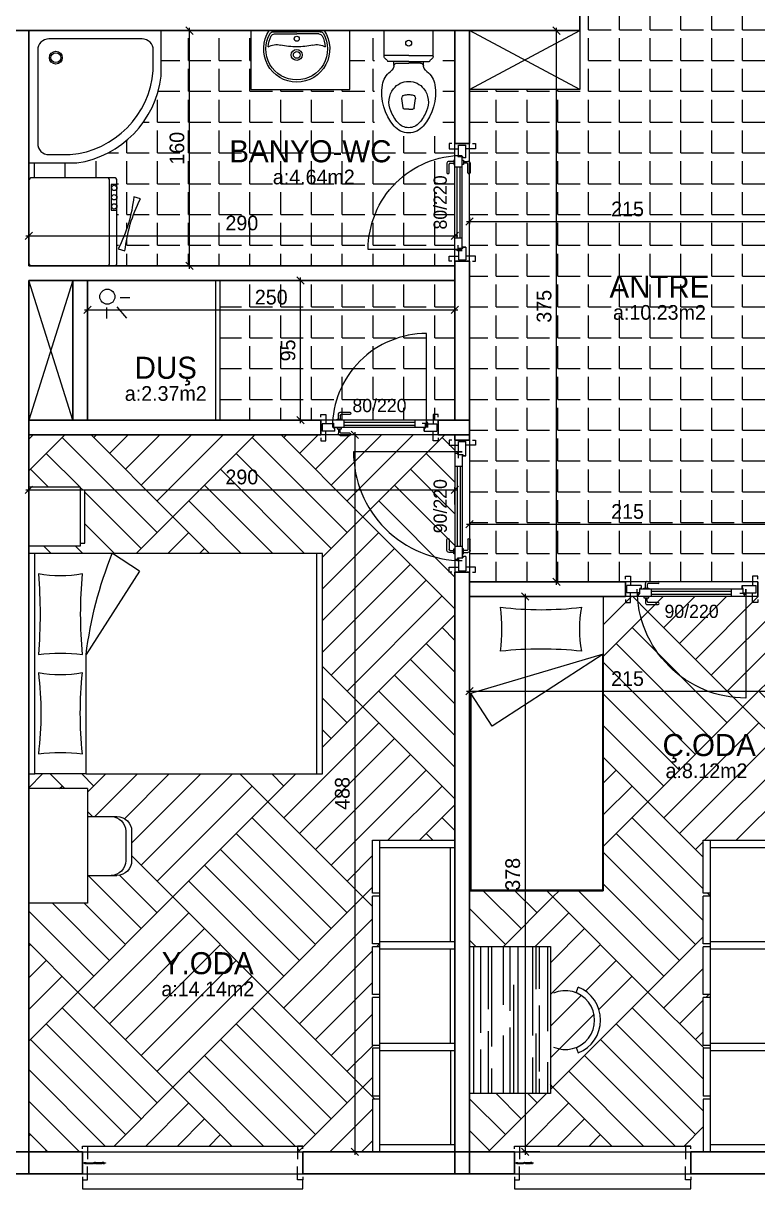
# Model space of a CAD drawing. Header units: centimetres. Extents: x 562865 to 1310255, y -148070 to 32737.
# Drawn here: x 617704 to 618204, y 17065 to 17858 of the extents above; entities that cross this region are included whole.
import ezdxf
from ezdxf.enums import TextEntityAlignment as Align

# ---------------------------------------------------------------- set-up
doc = ezdxf.new("R2010")
doc.units = ezdxf.units.CM
doc.header["$LTSCALE"] = 2.5
doc.layers.get('0').update_dxf_attribs({"color": 86})
for name, color, linetype in [('alan', 7, 'Continuous'), ('kapi-yazi', 7, 'Continuous'), ('mahal', 7, 'Continuous'), ('pencere', 7, 'Continuous'), ('tarama', 173, 'Continuous')]:
    doc.layers.add(name, color=color, linetype=linetype)
for name, color, linetype, lineweight in [('DUVAR', 4, 'Continuous', 30), ('duvar-kesim', 7, 'Continuous', 0), ('iç ölçü', 106, 'Continuous', 18), ('kapi', 9, 'Continuous', 0)]:
    doc.layers.add(name, color=color, linetype=linetype, lineweight=lineweight)
doc.styles.add('PINAR', font='comic.ttf')
doc.dimstyles.new('TEMİZ ÖLÇÜ', dxfattribs={"dimtxt": 10, "dimasz": 5, "dimexe": 1.8, "dimexo": 0.625, "dimgap": 3, "dimtad": 1, "dimdec": 0, "dimrnd": 0.5, "dimzin": 1, "dimdsep": 46, "dimtxsty": 'PINAR', "dimblk": 'OBLIQUE', "dimcen": 0.9, "dimdle": 2, "dimclrd": 256, "dimclre": 256, "dimclrt": 7, "dimadec": 0, "dimazin": 0, "dimtfac": 1, "dimtdec": 0, "dimtofl": 0, "dimtmove": 2, "dimatfit": 2, "dimfxl": 10, "dimfxlon": 1, "dimlwd": -1, "dimlwe": -1, "dimarcsym": 0})
pattern_1 = [(0, (0, 0), (0, 20.955), [15.24, -5.715]), (90, (0, 0), (-20.955, 1e-15), [15.24, -5.715])]
pattern_2 = [(135, (0, 0), (-129.315688, 1e-14), [91.44, -91.44]), (135, (10.78, 10.78), (-129.315688, 1e-14), [91.44, -91.44]), (135, (21.55, 21.55), (-129.315688, 1e-14), [91.44, -91.44]), (135, (32.33, 32.33), (-129.315688, 1e-14), [91.44, -91.44]), (135, (43.105, 43.105), (-129.315688, 1e-14), [91.44, -91.44]), (135, (53.88, 53.88), (-129.315688, 1e-14), [91.44, -91.44]), (135, (64.66, 64.66), (-129.315688, 1e-14), [91.44, -91.44]), (45, (-64.66, 64.66), (129.315688, -1e-14), [91.44, -91.44]), (45, (-75.43, 75.43), (129.315688, -1e-14), [91.44, -91.44]), (45, (-86.21, 86.21), (129.315688, -1e-14), [91.44, -91.44]), (45, (-96.99, 96.99), (129.315688, -1e-14), [91.44, -91.44]), (45, (-107.76, 107.76), (129.315688, -1e-14), [91.44, -91.44]), (45, (-118.54, 118.54), (129.315688, -1e-14), [91.44, -91.44]), (45, (-129.32, 129.32), (129.315688, -1e-14), [91.44, -91.44])]

# ---------------------------------------------------------------- blocks, each defined once
blk = doc.blocks.new('_Oblique')
at = {"color": 0, "linetype": 'ByBlock', "lineweight": -2}
blk.add_line((-0.5, -0.5), (0.5, 0.5), dxfattribs=at)
blk = doc.blocks.new('*D1247')
at = {"layer": 'Defpoints', "color": 0}
for p in [(617707.67, 17535.49), (617997.67, 17540.76), (617997.67, 17465.49)]:
    blk.add_point(p, dxfattribs=at)
at = {"layer": 'iç ölçü'}
for p, q in [((617705.67, 17540.76), (617999.67, 17540.76)), ((617707.67, 17536.12), (617707.67, 17542.56)), ((617997.67, 17530.76), (617997.67, 17542.56))]:
    blk.add_line(p, q, dxfattribs=at)
at = {"layer": 'iç ölçü', "linetype": 'ByBlock', "xscale": 5, "yscale": 5, "zscale": 5, "rotation": 180}
blk.add_blockref('_Oblique', (617707.67, 17540.76), dxfattribs=at)
at = {"layer": 'iç ölçü', "linetype": 'ByBlock', "xscale": 5, "yscale": 5, "zscale": 5}
blk.add_blockref('_Oblique', (617997.67, 17540.76), dxfattribs=at)
at = {"layer": 'iç ölçü', "color": 7, "insert": (617852.67, 17549.34), "char_height": 10, "attachment_point": 5, "style": 'PINAR'}
blk.add_mtext('290', dxfattribs=at)
blk = doc.blocks.new('*D1248')
at = {"layer": 'Defpoints', "color": 0}
for p in [(617944.33, 17578.01), (617929.57, 17090.3), (617944.33, 17090.3)]:
    blk.add_point(p, dxfattribs=at)
at = {"layer": 'iç ölçü'}
for p, q in [((617939.57, 17578.01), (617927.77, 17578.01)), ((617929.57, 17580.01), (617929.57, 17088.3)), ((617939.57, 17090.3), (617927.77, 17090.3))]:
    blk.add_line(p, q, dxfattribs=at)
at = {"layer": 'iç ölçü', "linetype": 'ByBlock', "xscale": 5, "yscale": 5, "zscale": 5}
for p, rotation in [((617929.57, 17578.01), 90), ((617929.57, 17090.3), 270)]:
    blk.add_blockref('_Oblique', p, dxfattribs=dict(at, rotation=rotation))
at = {"layer": 'iç ölçü', "color": 7, "insert": (617921.11, 17334.16), "char_height": 10, "attachment_point": 5, "rotation": 90, "style": 'PINAR'}
blk.add_mtext('488', dxfattribs=at)
blk = doc.blocks.new('*D1253')
at = {"layer": 'Defpoints', "color": 0}
for p in [(618007.67, 17402.65), (618222.67, 17403.73), (618222.67, 17402.65)]:
    blk.add_point(p, dxfattribs=at)
at = {"layer": 'iç ölçü'}
for p, q in [((618005.67, 17403.73), (618224.67, 17403.73)), ((618007.67, 17403.28), (618007.67, 17405.53)), ((618222.67, 17403.28), (618222.67, 17405.53))]:
    blk.add_line(p, q, dxfattribs=at)
at = {"layer": 'iç ölçü', "linetype": 'ByBlock', "xscale": 5, "yscale": 5, "zscale": 5, "rotation": 180}
blk.add_blockref('_Oblique', (618007.67, 17403.73), dxfattribs=at)
at = {"layer": 'iç ölçü', "linetype": 'ByBlock', "xscale": 5, "yscale": 5, "zscale": 5}
blk.add_blockref('_Oblique', (618222.67, 17403.73), dxfattribs=at)
at = {"layer": 'iç ölçü', "color": 7, "insert": (618115.17, 17412.22), "char_height": 10, "attachment_point": 5, "style": 'PINAR'}
blk.add_mtext('215', dxfattribs=at)
blk = doc.blocks.new('*D1254')
at = {"layer": 'Defpoints', "color": 0}
for p in [(618126.42, 17468.01), (618045.46, 17090.3), (618126.42, 17090.3)]:
    blk.add_point(p, dxfattribs=at)
at = {"layer": 'iç ölçü'}
for p, q in [((618055.46, 17468.01), (618043.66, 17468.01)), ((618045.46, 17470.01), (618045.46, 17088.3)), ((618055.46, 17090.3), (618043.66, 17090.3))]:
    blk.add_line(p, q, dxfattribs=at)
at = {"layer": 'iç ölçü', "linetype": 'ByBlock', "xscale": 5, "yscale": 5, "zscale": 5}
for p, rotation in [((618045.46, 17468.01), 90), ((618045.46, 17090.3), 270)]:
    blk.add_blockref('_Oblique', p, dxfattribs=dict(at, rotation=rotation))
at = {"layer": 'iç ölçü', "color": 7, "insert": (618037.06, 17279.16), "char_height": 10, "attachment_point": 5, "rotation": 90, "style": 'PINAR'}
blk.add_mtext('378', dxfattribs=at)
blk = doc.blocks.new('fm-door1')
at = {"linetype": 'Continuous'}
for p, q in [((0, 25), (0, -25)), ((100, 25), (0, 25)), ((79.7, 31.8), (79.7, -0.3)), ((84, 27.6), (127.8, 27.6)), ((90, 50), (910, 50)), ((90, 50), (90, 30)), ((100, 30), (90, 30)), ((100, 30), (100, -5)), ((100, 30), (100, -5)), ((100, 0), (900, 0)), ((190, 50), (190, 0)), ((810, 50), (810, 0)), ((910, 30), (900, 30)), ((900, 30), (900, -5)), ((900, 25), (1000, 25)), ((910, 50), (910, 30)), ((1000, 25), (1000, -25)), ((110, -25), (0, -25)), ((100, -5), (110, -5)), ((110, -5), (100, -5)), ((110, -5), (110, -25)), ((110, -25), (110, -5)), ((890, -25), (890, -5)), ((890, -5), (900, -5)), ((890, -25), (1000, -25))]:
    blk.add_line(p, q, dxfattribs=at)
at = {"color": 8, "linetype": 'Continuous'}
for p, q in [((190, 35), (810, 35)), ((190, 15), (810, 15))]:
    blk.add_line(p, q, dxfattribs=at)
at = {"linetype": 'Continuous'}
for points in [[(857.6, 58.1), (857.6, 88.9, 0.414214), (842.4, 104.1), (758.6, 104.1, 1), (758.6, 88.9), (834.8, 88.9, -0.414214), (842.4, 81.3), (842.4, 58.1)], [(857.6, -8.1), (857.6, -38.9, -0.414214), (842.4, -54.1), (758.6, -54.1, -1), (758.6, -38.9), (834.8, -38.9, 0.414214), (842.4, -31.3), (842.4, -8.1)]]:
    blk.add_lwpolyline(points, format="xyb", dxfattribs=at)
for points in [[(869, 50), (869, 58.1), (831, 58.1), (831, 50)], [(869, 0), (869, -8.1), (831, -8.1), (831, 0)]]:
    blk.add_lwpolyline(points, dxfattribs=at)
blk.add_circle((84, 31.8), 4.26, dxfattribs=at)
blk = doc.blocks.new('*D1255')
at = {"layer": 'Defpoints', "color": 0}
for p in [(617892.66, 17683.01), (617906.05, 17683.01), (617906.05, 17588.01)]:
    blk.add_point(p, dxfattribs=at)
at = {"layer": 'iç ölçü'}
for p, q in [((617902.66, 17683.01), (617890.86, 17683.01)), ((617892.66, 17586.01), (617892.66, 17685.01)), ((617902.66, 17588.01), (617890.86, 17588.01))]:
    blk.add_line(p, q, dxfattribs=at)
at = {"layer": 'iç ölçü', "linetype": 'ByBlock', "xscale": 5, "yscale": 5, "zscale": 5}
for p, rotation in [((617892.66, 17683.01), 90), ((617892.66, 17588.01), 270)]:
    blk.add_blockref('_Oblique', p, dxfattribs=dict(at, rotation=rotation))
at = {"layer": 'iç ölçü', "color": 7, "insert": (617884.12, 17635.51), "char_height": 10, "attachment_point": 5, "rotation": 90, "style": 'PINAR'}
blk.add_mtext('95', dxfattribs=at)
blk = doc.blocks.new('*D1256')
at = {"layer": 'Defpoints', "color": 0}
for p in [(617997.67, 17663.2), (617747.67, 17661.58), (617997.67, 17661.58)]:
    blk.add_point(p, dxfattribs=at)
at = {"layer": 'iç ölçü'}
for p, q in [((617745.67, 17663.2), (617999.67, 17663.2)), ((617747.67, 17662.2), (617747.67, 17665)), ((617997.67, 17662.2), (617997.67, 17665))]:
    blk.add_line(p, q, dxfattribs=at)
at = {"layer": 'iç ölçü', "linetype": 'ByBlock', "xscale": 5, "yscale": 5, "zscale": 5, "rotation": 180}
blk.add_blockref('_Oblique', (617747.67, 17663.2), dxfattribs=at)
at = {"layer": 'iç ölçü', "linetype": 'ByBlock', "xscale": 5, "yscale": 5, "zscale": 5}
blk.add_blockref('_Oblique', (617997.67, 17663.2), dxfattribs=at)
at = {"layer": 'iç ölçü', "color": 7, "insert": (617872.67, 17671.67), "char_height": 10, "attachment_point": 5, "style": 'PINAR'}
blk.add_mtext('250', dxfattribs=at)
blk = doc.blocks.new('*D1257')
at = {"layer": 'Defpoints', "color": 0}
for p in [(617817.07, 17853.01), (617832, 17853.01), (617832, 17693.01)]:
    blk.add_point(p, dxfattribs=at)
at = {"layer": 'iç ölçü'}
for p, q in [((617827.07, 17853.01), (617815.27, 17853.01)), ((617817.07, 17691.01), (617817.07, 17855.01)), ((617827.07, 17693.01), (617815.27, 17693.01))]:
    blk.add_line(p, q, dxfattribs=at)
at = {"layer": 'iç ölçü', "linetype": 'ByBlock', "xscale": 5, "yscale": 5, "zscale": 5}
for p, rotation in [((617817.07, 17853.01), 90), ((617817.07, 17693.01), 270)]:
    blk.add_blockref('_Oblique', p, dxfattribs=dict(at, rotation=rotation))
at = {"layer": 'iç ölçü', "color": 7, "insert": (617808.56, 17773.01), "char_height": 10, "attachment_point": 5, "rotation": 90, "style": 'PINAR'}
blk.add_mtext('160', dxfattribs=at)
blk = doc.blocks.new('*D1258')
at = {"layer": 'Defpoints', "color": 0}
for p in [(617707.67, 17716.1), (617997.67, 17713.55), (617997.67, 17712.48)]:
    blk.add_point(p, dxfattribs=at)
at = {"layer": 'iç ölçü'}
for p, q in [((617705.67, 17713.55), (617999.67, 17713.55)), ((617707.67, 17715.48), (617707.67, 17711.75)), ((617997.67, 17713.11), (617997.67, 17715.35))]:
    blk.add_line(p, q, dxfattribs=at)
at = {"layer": 'iç ölçü', "linetype": 'ByBlock', "xscale": 5, "yscale": 5, "zscale": 5, "rotation": 180}
blk.add_blockref('_Oblique', (617707.67, 17713.55), dxfattribs=at)
at = {"layer": 'iç ölçü', "linetype": 'ByBlock', "xscale": 5, "yscale": 5, "zscale": 5}
blk.add_blockref('_Oblique', (617997.67, 17713.55), dxfattribs=at)
at = {"layer": 'iç ölçü', "color": 7, "insert": (617852.67, 17722.13), "char_height": 10, "attachment_point": 5, "style": 'PINAR'}
blk.add_mtext('290', dxfattribs=at)
blk = doc.blocks.new('*D1259')
at = {"layer": 'Defpoints', "color": 0}
for p in [(618007.67, 17726.62), (618222.67, 17731.34), (618222.67, 17723.18)]:
    blk.add_point(p, dxfattribs=at)
at = {"layer": 'iç ölçü'}
for p, q in [((618007.67, 17726), (618007.67, 17721.38)), ((618222.67, 17730.71), (618222.67, 17721.38)), ((618005.67, 17723.18), (618224.67, 17723.18))]:
    blk.add_line(p, q, dxfattribs=at)
at = {"layer": 'iç ölçü', "linetype": 'ByBlock', "xscale": 5, "yscale": 5, "zscale": 5, "rotation": 180}
blk.add_blockref('_Oblique', (618007.67, 17723.18), dxfattribs=at)
at = {"layer": 'iç ölçü', "linetype": 'ByBlock', "xscale": 5, "yscale": 5, "zscale": 5}
blk.add_blockref('_Oblique', (618222.67, 17723.18), dxfattribs=at)
at = {"layer": 'iç ölçü', "color": 7, "insert": (618115.17, 17731.66), "char_height": 10, "attachment_point": 5, "style": 'PINAR'}
blk.add_mtext('215', dxfattribs=at)
blk = doc.blocks.new('*D1260')
at = {"layer": 'Defpoints', "color": 0}
for p in [(618066.86, 17853.01), (618082.67, 17853.01), (618088.13, 17478.01)]:
    blk.add_point(p, dxfattribs=at)
at = {"layer": 'iç ölçü'}
for p, q in [((618076.86, 17853.01), (618065.06, 17853.01)), ((618066.86, 17476.01), (618066.86, 17855.01)), ((618076.86, 17478.01), (618065.06, 17478.01))]:
    blk.add_line(p, q, dxfattribs=at)
at = {"layer": 'iç ölçü', "linetype": 'ByBlock', "xscale": 5, "yscale": 5, "zscale": 5}
for p, rotation in [((618066.86, 17853.01), 90), ((618066.86, 17478.01), 270)]:
    blk.add_blockref('_Oblique', p, dxfattribs=dict(at, rotation=rotation))
at = {"layer": 'iç ölçü', "color": 7, "insert": (618058.42, 17665.51), "char_height": 10, "attachment_point": 5, "rotation": 90, "style": 'PINAR'}
blk.add_mtext('375', dxfattribs=at)
blk = doc.blocks.new('*D1262')
at = {"layer": 'Defpoints', "color": 0}
for p in [(618007.67, 17536.61), (618222.67, 17533.32), (618222.67, 17517.41)]:
    blk.add_point(p, dxfattribs=at)
at = {"layer": 'iç ölçü'}
for p, q in [((618007.67, 17527.41), (618007.67, 17515.61)), ((618222.67, 17527.41), (618222.67, 17515.61)), ((618005.67, 17517.41), (618224.67, 17517.41))]:
    blk.add_line(p, q, dxfattribs=at)
at = {"layer": 'iç ölçü', "linetype": 'ByBlock', "xscale": 5, "yscale": 5, "zscale": 5, "rotation": 180}
blk.add_blockref('_Oblique', (618007.67, 17517.41), dxfattribs=at)
at = {"layer": 'iç ölçü', "linetype": 'ByBlock', "xscale": 5, "yscale": 5, "zscale": 5}
blk.add_blockref('_Oblique', (618222.67, 17517.41), dxfattribs=at)
at = {"layer": 'iç ölçü', "color": 7, "insert": (618115.17, 17525.89), "char_height": 10, "attachment_point": 5, "style": 'PINAR'}
blk.add_mtext('215', dxfattribs=at)
blk = doc.blocks.new('A$C24040C9F')
for p, q in [((0, 135.49), (0, 200)), ((0, 200), (91, 200)), ((91, 200), (91, 0)), ((0, 135.49), (0, 0)), ((0, 0), (91, 0))]:
    blk.add_line(p, q)
at = {"color": 33}
for p, q in [((91, 160.94), (0, 134.01)), ((91, 160.94), (15.33, 111.85)), ((15.33, 111.85), (1.01, 133.93))]:
    blk.add_line(p, q, dxfattribs=at)
at = {"color": 8}
for p, q in [((90.4, 160.76), (90.4, 0)), ((1.01, 0), (1.01, 133.93)), ((1.01, 0.6), (91, 0.6))]:
    blk.add_line(p, q, dxfattribs=at)
at = {"color": 33}
for centre, radius, start, end in [((-114.69, 177.87), 136.67, 353.69908, 6.30092), ((48.65, 412.24), 221.09, 262.85499, 277.14501), ((157.67, 177.87), 82.89, 169.57411, 190.42589), ((48.65, -94.99), 259.31, 83.91241, 96.08759)]:
    blk.add_arc(centre, radius, start, end, dxfattribs=at)
blk = doc.blocks.new('A$C355D1F9A')
for p, q in [((0, 0), (0, 212)), ((56, 212), (0, 212)), ((51, 207), (0, 207)), ((3, 143), (3, 207)), ((51, 212), (51, 0)), ((56, 176), (56, 212)), ((51, 176), (56, 176)), ((51, 174), (56, 174)), ((56, 141.5), (56, 174)), ((51, 143), (0, 143)), ((51, 138), (0, 138)), ((3, 138), (3, 74)), ((51, 141.5), (56, 141.5)), ((51, 139.5), (56, 139.5)), ((56, 139.5), (56, 107)), ((51, 107), (56, 107)), ((51, 105), (56, 105)), ((56, 105), (56, 72.5)), ((0, 74), (51, 74)), ((51, 72.5), (56, 72.5)), ((0, 69), (51, 69)), ((3, 69), (3, 5)), ((51, 70.5), (56, 70.5)), ((56, 70.5), (56, 38)), ((51, 38), (56, 38)), ((51, 36), (56, 36)), ((56, 36), (56, 0)), ((51, 5), (0, 5)), ((56, 0), (0, 0))]:
    blk.add_line(p, q)
blk = doc.blocks.new('fm-win2')
at = {"color": 8, "linetype": 'Continuous'}
for p, q in [((11, 1.4), (11, 0.2)), ((11, 1.4), (54.3, 1.4)), ((11, 0.2), (54.3, 0.2)), ((12, 1.4), (12, 0.2)), ((12.8, 3), (52.5, 3)), ((53.3, 1.4), (53.3, 0.2)), ((54.3, 1.4), (54.3, 0.2)), ((63.9, 0.3), (63.9, -0.9)), ((63.9, 0.3), (103.2, 0.3)), ((64.9, 0.3), (64.9, -0.9)), ((102.2, 0.3), (102.2, -0.9)), ((103.2, 0.3), (103.2, -0.9)), ((12.9, -1.9), (52.3, -1.9)), ((63.9, -0.9), (103.2, -0.9)), ((65.4, -3.3), (101.6, -3.3))]:
    blk.add_line(p, q, dxfattribs=at)
at = {"linetype": 'Continuous'}
for points in [[(7, -1.8), (0, -1.8), (0, 1.8), (7, 1.8)], [(7.5, -1.7), (7.5, -0.1), (7.2, -0.1), (7.2, 0.2), (7.5, 0.2), (7.5, 0.7), (7.2, 0.7), (7.2, 1), (7.5, 1), (7.5, 2), (6.2, 2), (6.2, 2.7), (5.6, 2.7), (5.5, 2), (5.2, 2), (5.4, 3), (12.5, 3), (12.7, 2), (12.4, 2), (12.3, 2.7), (11.7, 2.7), (11.7, 2), (10.5, 2), (10.5, 1), (10.8, 1), (10.8, 0.7), (10.5, 0.7), (10.5, 0.2), (10.8, 0.2), (10.8, -0.1), (10.5, -0.1), (10.5, -1.7), (10.8, -1.7), (10.8, -2), (7.2, -2), (7.2, -1.7)], [(58, 2), (59.2, 2), (59.2, 2.7), (59.8, 2.7), (59.9, 2), (60.2, 2), (60, 3), (52.8, 3), (52.6, 2), (52.9, 2), (53, 2.7), (53.5, 2.7), (53.5, 2), (54.7, 2), (54.7, 1), (54.4, 1), (54.4, 0.7), (54.7, 0.7), (54.7, 0.2), (54.4, 0.2), (54.4, -0.1), (54.7, -0.1), (54.7, -1.7), (54.4, -1.7), (54.4, -2), (58.3, -2), (58.3, -1.7), (58, -1.7), (58, -0.1), (58.3, -0.1), (58.3, 0.2), (58, 0.2), (58, 0.7), (58.3, 0.7), (58.3, 1), (58, 1)], [(63.1, -1.2), (63.1, 0.9), (63.9, 0.9), (63.9, 1.6), (64.4, 1.6), (64.5, 0.9), (64.9, 0.9), (64.7, 1.9), (59.8, 1.9), (59.8, 1.6), (59.9, 1.6), (59.9, 0.8), (59.1, 0.8), (59.1, -0.2), (60.1, -0.2), (60.1, -1.8), (59.1, -1.8), (59.1, -2.3), (57.5, -2.3), (57.5, -3.5), (63.4, -3.5), (63.4, -3.2), (63.1, -3.2), (63.1, -1.4), (63.4, -1.4), (63.4, -1.2)], [(104, -1.4), (103.7, -1.4), (103.7, -1.2), (104, -1.2), (104, 0.9), (103.1, 0.9), (103.1, 1.6), (102.6, 1.6), (102.5, 0.9), (102.2, 0.9), (102.4, 1.9), (107.3, 1.9), (107.3, 1.6), (107.2, 1.6), (107.2, 0.8), (108, 0.8), (108, -0.2), (107, -0.2), (107, -1.8), (108, -1.8), (108, -2.3), (109.5, -2.3), (109.5, -3.5), (103.7, -3.5), (103.7, -3.2), (104, -3.2)], [(109, 0.7), (108.7, 0.7), (108.7, 1), (109, 1), (109, 2), (107.8, 2), (107.8, 2.7), (107.2, 2.7), (107.1, 2), (106.8, 2), (107, 3), (114.4, 3), (114.6, 2), (114.2, 2), (114.1, 2.7), (113.6, 2.7), (113.6, 2), (112.3, 2), (112.3, 1), (112.6, 1), (112.6, 0.7), (112.3, 0.7), (112.3, 0.2), (112.6, 0.2), (112.6, -0.1), (112.3, -0.1), (112.3, -1.7), (112.6, -1.7), (112.6, -2), (108.7, -2), (108.7, -1.7), (109, -1.7), (109, -0.1), (108.7, -0.1), (108.7, 0.2), (109, 0.2)], [(113, -1.8), (120, -1.8), (120, 1.8), (113, 1.8)]]:
    blk.add_lwpolyline(points, close=True, dxfattribs=at)
at = {"color": 8, "linetype": 'Continuous'}
blk.add_lwpolyline([(63.4, 1.9), (65.2, 3.7), (101.8, 3.7), (103.6, 1.9)], dxfattribs=at)
for points in [[(10.9, -1.4), (10.9, -1.9), (12.6, -1.9), (12.6, -0.5), (12.3, -0.5), (12.3, -1), (11.8, -1), (11.8, -0.5), (11.5, -0.5), (11.5, -1.1), (10.7, -1.1), (10.7, -0.5), (10.6, -0.5), (10.6, -1.4)], [(54.3, -1.4), (54.3, -1.9), (52.6, -1.9), (52.6, -0.5), (52.9, -0.5), (52.9, -1), (53.4, -1), (53.4, -0.5), (53.7, -0.5), (53.7, -1.1), (54.5, -1.1), (54.5, -0.5), (54.6, -0.5), (54.6, -1.4)], [(63.2, -2.4), (63.5, -2.4), (63.5, -3.3), (65.2, -3.3), (65.2, -1.6), (64.9, -1.6), (64.9, -2.1), (64.4, -2.1), (64.4, -1.6), (64.1, -1.6), (64.1, -2.1), (63.3, -2.1), (63.3, -1.6), (63.2, -1.6)], [(103.9, -2.4), (103.6, -2.4), (103.6, -3.3), (101.9, -3.3), (101.9, -1.6), (102.2, -1.6), (102.2, -2.1), (102.7, -2.1), (102.7, -1.6), (103, -1.6), (103, -2.1), (103.8, -2.1), (103.8, -1.6), (103.9, -1.6)]]:
    blk.add_lwpolyline(points, close=True, dxfattribs=at)
blk = doc.blocks.new('Table-4')
at = {"color": 33}
for p, q in [((-18.61, 72.46), (-22.33, 73.93)), ((18.61, 72.46), (22.33, 73.93)), ((-50, 0), (-50, 55)), ((-50, 55), (50, 55)), ((50, 55), (50, 0)), ((50, 0), (-50, 0))]:
    blk.add_line(p, q, dxfattribs=at)
at = {"color": 8}
for p, q in [((-50, 52.95), (7.5, 52.95)), ((28.5, 52.95), (50, 52.95)), ((-50, 47.4), (-21.3, 47.4)), ((-50, 45), (-21, 45)), ((-49.5, 42.9), (10.5, 42.9)), ((-10.05, 47.4), (34.95, 47.4)), ((9, 45), (50, 45)), ((25.5, 42.9), (50, 42.9)), ((39.9, 47.4), (50, 47.4)), ((-50, 32.85), (50, 32.85)), ((-50, 27.45), (-6.3, 27.45)), ((-24, 30), (50, 30)), ((4.95, 27.45), (49.95, 27.45)), ((-50, 22.8), (-10.5, 22.8)), ((10.5, 22.8), (50, 22.8)), ((-50, 15), (18, 15)), ((-50, 12.75), (-7.5, 12.75)), ((7.5, 12.75), (50, 12.75)), ((33, 15), (50, 15)), ((-50, 7.5), (8.7, 7.5)), ((-50, 2.7), (49.5, 2.7)), ((19.95, 7.5), (50, 7.5))]:
    blk.add_line(p, q, dxfattribs=at)
at = {"color": 33}
blk.add_arc((0, 65.13), 24, 21.5068, 158.4932, dxfattribs=at)
at = {"color": 0}
blk.add_arc((0, 65.13), 20, 336.31075, 203.68925, dxfattribs=at)
blk = doc.blocks.new('A$C5B622B99')
for p, q in [((0, 200), (40, 200)), ((0, 165), (0, 200)), ((40, 165), (40, 200)), ((205, 200), (283, 200)), ((205, 160), (205, 200)), ((283, 160), (283, 200)), ((45, 143.16), (45, 196)), ((195, 161), (195, 196)), ((0, 165), (40, 165)), ((205, 160), (283, 160)), ((45, 0), (45, 4)), ((194.99, 4), (195, 0)), ((195, 0), (45, 0))]:
    blk.add_line(p, q)
at = {"color": 42}
for p, q in [((2, 161.8), (2, 165)), ((38, 161.8), (2, 161.8)), ((38, 165), (38, 161.8)), ((57.14, 124.69), (113.77, 161)), ((194.99, 161), (113.77, 161)), ((194.99, 161), (194.99, 4)), ((224, 160), (224, 140)), ((264, 160), (264, 140)), ((57.14, 124.69), (45, 143.15)), ((45, 4), (45, 143.15)), ((234, 134), (254, 134)), ((234, 130), (254, 130)), ((195, 4), (45, 4))]:
    blk.add_line(p, q, dxfattribs=at)
blk.add_lwpolyline([(45, 200), (195, 200), (195, 196), (45, 196)], close=True)
for centre, radius, start, end in [((-12.22, 178.48), 72.55, 348.06799, 11.93201), ((86.27, 527.83), 335.48, 265.2981, 274.7019), ((224.43, 178.48), 111.68, 172.28082, 187.71918), ((153.73, 412.86), 221.09, 262.85499, 277.14501), ((44.71, 178.48), 82.89, 349.57411, 10.42589), ((317.08, 178.48), 136.67, 173.69908, 186.30092), ((86.27, -141.41), 306.13, 84.84604, 95.15396), ((153.73, -94.37), 259.31, 83.91241, 96.08759), ((194.99, 161), 0.005, 270, 0), ((45, 143.16), 0.005, 180, 292.0158)]:
    blk.add_arc(centre, radius, start, end)
for centre, radius, start, end in [((147.49, -110.3), 273.39, 97.08581, 112.0158), ((234, 144), 10, 180, 270), ((254, 144), 10, 270, 0), ((234, 140), 10, 180, 270), ((254, 140), 10, 270, 0)]:
    blk.add_arc(centre, radius, start, end, dxfattribs=at)
blk = doc.blocks.new('Dus-1')
for points in [[(90.17, -30.9), (90.17, -1.18, 0.414214), (88.99, 0), (0, 0)], [(0, 0), (0, -88.82, 0.414214), (1.18, -90), (32.74, -90)], [(84.75, -27.05), (84.75, -13.27, 0.414214), (77.1, -5.62), (13.68, -5.62, 0.414214), (6.03, -13.27), (6.03, -76.68, 0.414214), (13.68, -84.33), (28.13, -84.33)]]:
    blk.add_lwpolyline(points, format="xyb")
at = {"color": 8}
for radius in [4.36, 3.36]:
    blk.add_circle((18.4, -18.38), radius, dxfattribs=at)
for centre, radius, start, end in [((22.42, -22.07), 62.53, 275.23511, 355.43389), ((22.48, -22.58), 68.19, 278.64966, 352.99976)]:
    blk.add_arc(centre, radius, start, end)
blk = doc.blocks.new('Lav-1')
for p, q in [((-18.7083, 0), (18.7083, 0)), ((-15.105, -2.2), (0, -2.2)), ((15.105, -2.2), (0, -2.2))]:
    blk.add_line(p, q)
at = {"color": 8}
for p in [(-15.9925, -0.7), (15.9925, -0.7)]:
    blk.add_line(p, (0, -0.7), dxfattribs=at)
for centre, radius, start, end in [((0, -12.5), 22.5, 146.251011, 270), ((0, -12.5), 22.5, 270, 33.748989), ((0, -12.5), 19.5, 152.688782, 175.764074), ((-15.105, -4.7), 2.5, 90, 152.688782), ((15.105, -4.7), 2.5, 27.311218, 90), ((0, -12.5), 19.5, 4.235926, 27.311218), ((-13.5377, -21.504), 12, 77.387843, 119.499625), ((0, 39), 50, 257.387843, 270), ((0, 39), 50, 270, 282.612157), ((13.5377, -21.504), 12, 60.500375, 102.612157)]:
    blk.add_arc(centre, radius, start, end)
for centre, radius, start, end in [((0, -12.5), 21, 149.821029, 270), ((-15.9925, -3.2), 2.5, 90, 149.821029), ((0, -5.5), 1.75, 90, 270), ((0, -12.5), 21, 270, 30.178971), ((0, -5.5), 1.75, 270, 90), ((15.9925, -3.2), 2.5, 30.178971, 90), ((0, -16.5), 3.75, 90, 270), ((0, -16.5), 2.3, 90, 270), ((0, -16.5), 3.75, 270, 90), ((0, -16.5), 2.3, 270, 90)]:
    blk.add_arc(centre, radius, start, end, dxfattribs=at)
blk = doc.blocks.new('Klozet-1')
for p, q in [((16.75, 0), (-16.75, 0)), ((16.75, -17.5), (16.75, 0)), ((-16.75, -17.5), (-16.75, 0)), ((0, -17), (-16.75, -17)), ((0, -21), (-13.8398, -21)), ((-10, -23), (-10, -21)), ((-8.0157, -22.0272), (0, -22.0272)), ((0, -17), (16.75, -17)), ((0, -21), (13.8397, -21)), ((8.0156, -22.0272), (0, -22.0272)), ((10, -23), (10, -21)), ((-3.7475, -52.5499), (-4.5772, -46.068)), ((3.7475, -52.5499), (4.5771, -46.068)), ((0, -53.5), (-2.7488, -53.5)), ((0, -53.5), (2.7487, -53.5))]:
    blk.add_line(p, q)
for centre, radius, start, end in [((0, -8.5), 2, 90, 270), ((0, -8.5), 2, 270, 90), ((-14.75, -17.5), 2, 180, 245.214224), ((-16.6366, -21.5854), 2.5, 21.212156, 65.214224), ((-13.8398, -20.5), 0.5, 201.212156, 270), ((-16, -23), 6, 306.869898, 0), ((-8.0157, -24.0272), 2, 90, 176.416678), ((8.0156, -24.0272), 2, 3.583322, 90), ((16, -23), 6, 180, 233.130102), ((13.8397, -20.5), 0.5, 270, 338.787844), ((16.6365, -21.5854), 2.5, 114.785776, 158.787844), ((14.75, -17.5), 2, 294.785776, 0), ((-4, -39), 14, 126.869898, 171.135952), ((4, -39), 14, 8.864048, 53.130102), ((16.7492, -42.2359), 35, 171.135952, 220.418686), ((1.5795, -48.7268), 15, 142.16423, 203.165473), ((0, -47.5), 13, 90, 142.16423), ((0, -47.5), 13, 37.83577, 90), ((-16.7492, -42.2359), 35, 319.581314, 8.864048), ((-1.5796, -48.7268), 15, 336.834527, 37.83577), ((-2.5933, -45.8141), 2, 103.10266, 187.293703), ((0.8071, -60.4236), 17, 92.721352, 103.10266), ((-0.8072, -60.4236), 17, 76.89734, 87.278648), ((2.5933, -45.8141), 2, 352.706297, 76.89734), ((16.7492, -42.2359), 31.5, 203.165473, 220.418686), ((-2.7488, -52.5), 1, 182.862405, 270), ((2.7487, -52.5), 1, 270, 357.137595), ((-16.7492, -42.2359), 31.5, 319.581314, 336.834527), ((0, -56.5), 9.5, 220.418686, 270), ((0, -56.5), 9.5, 270, 319.581314), ((0, -56.5), 13, 220.418686, 270), ((0, -56.5), 13, 270, 319.581314)]:
    blk.add_arc(centre, radius, start, end)
blk = doc.blocks.new('C.Mak')
at = {"color": 8}
for p, q in [((25.69, -56.11), (8.15, -56.11)), ((8.15, -56.11), (8.15, -59.29)), ((25.69, -59.29), (25.69, -56.11))]:
    blk.add_line(p, q, dxfattribs=at)
blk.add_lwpolyline([(-27.67, 0, 0.414214), (-29.72, -2.05), (-29.72, -57.95, 0.414214), (-27.67, -60), (28.23, -60, 0.414214), (30.28, -57.95), (30.28, -2.05, 0.414214), (28.23, 0)], format="xyb", close=True)
blk.add_lwpolyline([(-29.72, -52.95, 0.414214), (-27.67, -55), (28.23, -55, 0.414214), (30.28, -52.95)], format="xyb")
blk.add_lwpolyline([(15.87, -75.96), (17.21, -71.43, -0.091234), (-18.18, -60.91), (-19.53, -65.44, -0.091234)], format="xyb", close=True, dxfattribs=at)
for centre in [(10.72, -58.18), (16.92, -58.18), (23.32, -58.18)]:
    blk.add_circle(centre, 1.82, dxfattribs=at)

msp = doc.modelspace()

# ---------------------------------------------------------------- hatches: boundary and pattern name
at = {"layer": 'tarama'}
h = msp.add_hatch(dxfattribs=at)
h.set_pattern_fill('ANGLE,_O', color=256, scale=3)
h.set_pattern_definition(pattern_1)
h.paths.add_polyline_path([(618222.67, 17838.9), (618222.67, 18008.01), (618194.36, 18008.01), (618104.36, 18008.01), (618082.67, 18008.01), (618082.67, 17983.01), (618082.67, 17973.47), (618082.67, 17873.47), (618082.67, 17853.01), (618082.67, 17813.01), (618007.67, 17813.01), (618007.67, 17776.16), (618007.67, 17696.16), (618007.67, 17588.01), (618007.67, 17574.57), (618007.67, 17484.57), (618007.67, 17478.01), (618113.77, 17478.01), (618203.77, 17478.01), (618222.67, 17478.01), (618222.67, 17488.32), (618222.67, 17578.32), (618222.67, 17748.9)])
h.paths.add_polyline_path([(618100.33, 17895.82), (618100.33, 17951.11), (618084.63, 17951.11), (618084.63, 17895.82)], flags=24)
h.paths.add_polyline_path([(618101.28, 17652.68), (618172.48, 17652.68), (618172.48, 17669.76), (618101.28, 17669.76)], flags=24)
h.paths.add_polyline_path([(618096.59, 17666.04), (618177.17, 17666.04), (618177.17, 17691.98), (618096.59, 17691.98)], flags=24)
h.paths.add_polyline_path([(618101.97, 17742.15), (618128.36, 17742.15), (618128.36, 17721.18), (618101.97, 17721.18)], flags=24)
h.paths.add_polyline_path([(618047.97, 17651.15), (618047.97, 17679.88), (618068.86, 17679.88), (618068.86, 17651.15)], flags=24)
h.paths.add_polyline_path([(618101.97, 17536.38), (618128.36, 17536.38), (618128.36, 17515.41), (618101.97, 17515.41)], flags=24)
h = msp.add_hatch(dxfattribs=at)
h.set_pattern_fill('ANGLE,_O', color=256, scale=3)
h.set_pattern_definition(pattern_1)
h.paths.add_polyline_path([(617997.67, 17853.01), (617989.42, 17853.01), (617989.42, 17781.31), (617943.03, 17781.31), (617943.03, 17853.01), (617926.27, 17853.01), (617926.27, 17813.01), (617858.76, 17813.01), (617858.76, 17853.01), (617796.65, 17853.01, -0.414214), (617797.83, 17851.83), (617797.83, 17822.12, -0.336295), (617740.4, 17763.01), (617708.84, 17763.01, -0.414214), (617707.67, 17764.19), (617707.67, 17750.97, -0.414214), (617709.71, 17753.01), (617765.62, 17753.01, -0.414214), (617767.67, 17750.97), (617767.67, 17695.06, -0.414214), (617765.62, 17693.01), (617997.67, 17693.01), (617997.67, 17696.16), (617997.67, 17776.16)])
h.paths.add_polyline_path([(617783.62, 17738.6, 0.091234), (617773.11, 17703.2), (617768.58, 17704.55, 0.091234), (617779.09, 17739.94)], flags=16)
h.paths.add_polyline_path([(617800.54, 17759.71), (617800.54, 17786.31), (617816.57, 17786.31), (617816.57, 17759.71)], flags=24)
h.paths.add_polyline_path([(617838.27, 17730.21), (617867.06, 17730.21), (617867.06, 17714.05), (617838.27, 17714.05)], flags=24)
h.paths.add_polyline_path([(617995.33, 17711.33), (617995.33, 17761), (617979.63, 17761), (617979.63, 17711.33)], flags=24)
h.paths.add_polyline_path([(617869.15, 17744.78), (617934.12, 17744.78), (617934.12, 17761.87), (617869.15, 17761.87)], flags=24)
h.paths.add_polyline_path([(617836.4, 17758.26), (617962.31, 17758.26), (617962.31, 17783.64), (617836.4, 17783.64)], flags=24)
h = msp.add_hatch(dxfattribs=at)
h.set_pattern_fill('ANGLE,_O', color=256, scale=3)
h.set_pattern_definition(pattern_1)
h.paths.add_polyline_path([(617997.67, 17683.01), (617837.67, 17683.01), (617837.67, 17588.01), (617906.34, 17588.01), (617986.34, 17588.01), (617997.67, 17588.01)])
h.paths.add_polyline_path([(617921.5, 17590.35), (617971.18, 17590.35), (617971.18, 17606.05), (617921.5, 17606.05)], flags=24)
h.paths.add_polyline_path([(617873.57, 17625.26), (617873.57, 17645.76), (617894.66, 17645.76), (617894.66, 17625.26)], flags=24)
h.paths.add_polyline_path([(617858.27, 17682.15), (617887.06, 17682.15), (617887.06, 17661.2), (617858.27, 17661.2)], flags=24)
h = msp.add_hatch(dxfattribs=at)
h.set_pattern_fill('AR-PARQ1,_O', color=1, scale=0.3, angle=45)
h.set_pattern_definition(pattern_2)
h.paths.add_polyline_path([(617941.67, 17302.3), (617997.67, 17302.3), (617997.67, 17484.57), (617997.67, 17574.57), (617997.67, 17578.01), (617986.34, 17578.01), (617906.34, 17578.01), (617707.67, 17578.01), (617707.67, 17542.41), (617742.67, 17542.41), (617742.67, 17540.41), (617745.87, 17540.41), (617745.87, 17504.41), (617742.67, 17504.41), (617742.67, 17502.41), (617707.67, 17502.41), (617707.67, 17497.41), (617711.67, 17497.41), (617764.51, 17497.41), (617903.67, 17497.41), (617907.67, 17497.41), (617907.67, 17347.41), (617903.67, 17347.42), (617746.67, 17347.42, -0.414214), (617746.66, 17347.41), (617711.67, 17347.41), (617707.67, 17347.41), (617707.67, 17337.41), (617747.67, 17337.41), (617747.67, 17318.41), (617767.67, 17318.41, -0.414214), (617777.67, 17308.41), (617777.67, 17288.41, -0.414214), (617767.67, 17278.41), (617747.67, 17278.41), (617747.67, 17259.41), (617707.67, 17259.41), (617707.67, 17090.3), (617744.13, 17090.3), (617747.63, 17090.3), (617747.63, 17094.3), (617890.63, 17094.3), (617890.63, 17090.3), (617894.13, 17090.3), (617941.67, 17090.3), (617941.67, 17126.3), (617946.67, 17126.3), (617946.67, 17128.3), (617941.67, 17128.3), (617941.67, 17160.8), (617946.67, 17160.8), (617946.67, 17162.8), (617941.67, 17162.8), (617941.67, 17195.3), (617946.67, 17195.3), (617946.67, 17197.3), (617941.67, 17197.3), (617941.67, 17229.8), (617946.67, 17229.8), (617946.67, 17231.8), (617941.67, 17231.8), (617941.67, 17264.3), (617946.67, 17264.3), (617946.67, 17266.3), (617941.67, 17266.3)])
h.paths.add_polyline_path([(617995.37, 17504.73), (617995.37, 17554.42), (617979.62, 17554.42), (617979.62, 17504.73)], flags=24)
h.paths.add_polyline_path([(617794.97, 17192.51), (617863.96, 17192.51), (617863.96, 17209.6), (617794.97, 17209.6)], flags=24)
h.paths.add_polyline_path([(617792.68, 17206), (617866.25, 17206), (617866.25, 17231.19), (617792.68, 17231.19)], flags=24)
h.paths.add_polyline_path([(617838.27, 17559.92), (617867.06, 17559.92), (617867.06, 17538.76), (617838.27, 17538.76)], flags=24)
h.paths.add_polyline_path([(617910.65, 17319.55), (617910.65, 17348.76), (617931.57, 17348.76), (617931.57, 17319.55)], flags=24)
h = msp.add_hatch(dxfattribs=at)
h.set_pattern_fill('AR-PARQ1,_O', color=1, scale=0.3, angle=45)
h.set_pattern_definition(pattern_2)
h.paths.add_polyline_path([(618222.67, 17468.01), (618203.77, 17468.01), (618113.77, 17468.01), (618098.67, 17468.01), (618098.67, 17268.01), (618007.67, 17268.01), (618007.67, 17229.97), (618062.67, 17229.97), (618062.67, 17129.97), (618007.67, 17129.97), (618007.67, 17090.3), (618038.21, 17090.3), (618041.71, 17090.3), (618041.71, 17094.3), (618154.71, 17094.3), (618154.71, 17090.3), (618158.21, 17090.3), (618166.67, 17090.3), (618166.67, 17126.3), (618171.67, 17126.3), (618171.67, 17128.3), (618166.67, 17128.3), (618166.67, 17160.8), (618171.67, 17160.8), (618171.67, 17162.8), (618166.67, 17162.8), (618166.67, 17195.3), (618171.67, 17195.3), (618171.67, 17197.3), (618166.67, 17197.3), (618166.67, 17229.8), (618171.67, 17229.8), (618171.67, 17231.8), (618166.67, 17231.8), (618166.67, 17264.3), (618171.67, 17264.3), (618171.67, 17266.3), (618166.67, 17266.3), (618166.67, 17302.3), (618222.67, 17302.3)])
h.paths.add_polyline_path([(618081.6, 17157.64), (618080.13, 17161.36, 0.680789), (618080.13, 17198.58), (618081.6, 17202.3, -0.680789)], flags=16)
h.paths.add_polyline_path([(618133.93, 17450.31), (618183.62, 17450.31), (618183.62, 17466.06), (618133.93, 17466.06)], flags=24)
h.paths.add_polyline_path([(618137.33, 17340.89), (618204.23, 17340.89), (618204.23, 17357.97), (618137.33, 17357.97)], flags=24)
h.paths.add_polyline_path([(618133.55, 17350.47), (618208.01, 17350.47), (618208.01, 17380.35), (618133.55, 17380.35)], flags=24)
h.paths.add_polyline_path([(618101.97, 17422.71), (618128.36, 17422.71), (618128.36, 17401.73), (618101.97, 17401.73)], flags=24)
h.paths.add_polyline_path([(618026.66, 17264.88), (618026.66, 17293.43), (618047.46, 17293.43), (618047.46, 17264.88)], flags=9)

# ---------------------------------------------------------------- linework, layer by layer
at = {"layer": 'DUVAR'}
for p, q in [((618082.67, 17873.47), (618082.67, 17853.01)), ((618082.67, 17853.01), (617692.67, 17853.01)), ((617707.67, 17853.01), (617707.67, 17693.01)), ((617997.67, 17853.01), (617997.67, 17776.16)), ((618007.67, 17853.01), (618007.67, 17776.16)), ((618007.67, 17776.16), (617997.67, 17776.16)), ((617997.67, 17696.16), (617997.67, 17588.01)), ((618007.67, 17696.16), (617997.67, 17696.16)), ((618007.67, 17696.16), (618007.67, 17588.01)), ((617997.67, 17693.01), (617707.67, 17693.01)), ((617997.67, 17683.01), (617707.67, 17683.01)), ((617707.67, 17683.01), (617707.67, 17075.3)), ((617737.67, 17683.01), (617737.67, 17588.01)), ((617747.67, 17683.01), (617747.67, 17588.01)), ((617707.67, 17588.01), (617906.34, 17588.01)), ((617906.34, 17578.01), (617906.34, 17588.01)), ((617986.34, 17588.01), (618007.67, 17588.01)), ((617986.34, 17578.01), (617986.34, 17588.01)), ((618007.67, 17588.01), (618007.67, 17574.57)), ((617707.67, 17578.01), (617906.34, 17578.01)), ((617986.34, 17578.01), (618007.67, 17578.01)), ((617997.67, 17578.01), (617997.67, 17574.57)), ((618007.67, 17574.57), (617997.67, 17574.57)), ((617997.67, 17484.57), (617997.67, 17075.3)), ((618007.67, 17484.57), (617997.67, 17484.57)), ((618007.67, 17484.57), (618007.67, 17075.3)), ((618007.67, 17478.01), (618113.77, 17478.01)), ((618113.77, 17478.01), (618113.77, 17468.01)), ((618203.77, 17478.01), (618203.77, 17468.01)), ((618007.67, 17468.01), (618113.77, 17468.01)), ((617596.86, 17090.3), (617744.13, 17090.3)), ((617744.13, 17090.3), (617744.13, 17075.3)), ((617894.13, 17090.3), (618038.21, 17090.3)), ((617894.13, 17090.3), (617894.13, 17075.3)), ((618038.21, 17090.3), (618038.21, 17075.3)), ((618158.21, 17090.3), (618158.21, 17075.3)), ((618158.21, 17090.3), (618292.54, 17090.3)), ((617596.86, 17075.3), (617744.13, 17075.3)), ((617894.13, 17075.3), (618038.21, 17075.3)), ((618158.21, 17075.3), (618292.54, 17075.3))]:
    msp.add_line(p, q, dxfattribs=at)
at = {"layer": 'duvar-kesim'}
for p, q in [((617997.67, 17696.16), (617997.67, 17776.16)), ((618007.67, 17696.16), (618007.67, 17776.16)), ((617986.34, 17588.01), (617906.34, 17588.01)), ((617986.34, 17578.01), (617906.34, 17578.01)), ((617997.67, 17574.57), (617997.67, 17484.57)), ((618007.67, 17574.57), (618007.67, 17484.57)), ((618203.77, 17478.01), (618113.77, 17478.01)), ((618203.77, 17468.01), (618113.77, 17468.01)), ((617744.13, 17090.3), (617894.13, 17090.3)), ((618038.21, 17090.3), (618158.21, 17090.3)), ((617744.13, 17075.3), (617894.13, 17075.3)), ((618038.21, 17075.3), (618158.21, 17075.3))]:
    msp.add_line(p, q, dxfattribs=at)
at = {"layer": 'iç ölçü'}
for p, q in [((618007.67, 17813.01), (618082.67, 17853.01)), ((618082.67, 17813.01), (618007.67, 17853.01)), ((618082.67, 17853.01), (618082.67, 17813.01)), ((618082.67, 17813.01), (618007.67, 17813.01)), ((617737.67, 17588.01), (617707.67, 17683.01)), ((617737.67, 17683.01), (617707.67, 17588.01)), ((617834.67, 17683.01), (617834.67, 17588.01)), ((617837.67, 17683.01), (617837.67, 17588.01)), ((617769.82, 17671.43), (617776.32, 17671.43)), ((617760.59, 17664.63), (617760.59, 17657.16)), ((617767.48, 17665.21), (617774.19, 17657.45))]:
    msp.add_line(p, q, dxfattribs=at)
msp.add_lwpolyline([(617926.27, 17813.01), (617926.27, 17853.01), (617858.76, 17853.01), (617858.76, 17813.01)], close=True, dxfattribs=at)
msp.add_circle((617761.14, 17672.05), 5.12, dxfattribs=at)
at = {"layer": 'kapi'}
for points in [[(617995.67, 17776.16), (617993.67, 17776.16), (617993.67, 17772.66), (618000.17, 17772.66)], [(618009.67, 17776.16), (618011.67, 17776.16), (618011.67, 17772.66), (618005.17, 17772.66)], [(617995.67, 17696.16), (617993.67, 17696.16), (617993.67, 17699.66), (618000.17, 17699.66)], [(618009.67, 17696.16), (618011.67, 17696.16), (618011.67, 17699.66), (618005.17, 17699.66)], [(617906.34, 17590.01), (617906.34, 17592.01), (617909.84, 17592.01), (617909.84, 17585.51)], [(617986.34, 17590.01), (617986.34, 17592.01), (617982.84, 17592.01), (617982.84, 17585.51)], [(617906.34, 17576.01), (617906.34, 17574.01), (617909.84, 17574.01), (617909.84, 17580.51)], [(617986.34, 17576.01), (617986.34, 17574.01), (617982.84, 17574.01), (617982.84, 17580.51)], [(617995.67, 17574.57), (617993.67, 17574.57), (617993.67, 17571.07), (618000.17, 17571.07)], [(618009.67, 17574.57), (618011.67, 17574.57), (618011.67, 17571.07), (618005.17, 17571.07)], [(617995.67, 17484.57), (617993.67, 17484.57), (617993.67, 17488.07), (618000.17, 17488.07)], [(618009.67, 17484.57), (618011.67, 17484.57), (618011.67, 17488.07), (618005.17, 17488.07)], [(618113.77, 17480.01), (618113.77, 17482.01), (618117.27, 17482.01), (618117.27, 17475.51)], [(618203.77, 17480.01), (618203.77, 17482.01), (618200.27, 17482.01), (618200.27, 17475.51)], [(618113.77, 17466.01), (618113.77, 17464.01), (618117.27, 17464.01), (618117.27, 17470.51)], [(618203.77, 17466.01), (618203.77, 17464.01), (618200.27, 17464.01), (618200.27, 17470.51)]]:
    msp.add_lwpolyline(points, dxfattribs=at)
for points in [[(618002.67, 17704.16), (617938.67, 17704.16, -0.414214), (618002.67, 17768.16, -0.414214)], [(617978.34, 17583.01), (617978.34, 17647.01, 0.414214), (617914.34, 17583.01, 0.414214)], [(618002.67, 17566.57), (617928.67, 17566.57, 0.414214), (618002.67, 17492.57, 0.414214)], [(618195.77, 17473.01), (618195.77, 17399.01, -0.414214), (618121.77, 17473.01, -0.414214)]]:
    msp.add_lwpolyline(points, format="xyb", dxfattribs=at)
at = {"layer": 'pencere'}
for points in [[(617744.13, 17092.3), (617744.13, 17094.3), (617747.63, 17094.3), (617747.63, 17085.3)], [(617744.13, 17094.3), (617894.13, 17094.3)], [(617894.13, 17092.3), (617894.13, 17094.3), (617890.63, 17094.3), (617890.63, 17085.3)], [(618038.21, 17092.3), (618038.21, 17094.3), (618041.71, 17094.3), (618041.71, 17085.3)], [(618038.21, 17094.3), (618158.21, 17094.3)], [(618158.21, 17092.3), (618158.21, 17094.3), (618154.71, 17094.3), (618154.71, 17085.3)], [(617744.13, 17073.3), (617744.13, 17071.3), (617747.63, 17071.3), (617747.63, 17080.3)], [(617894.13, 17073.3), (617894.13, 17071.3), (617890.63, 17071.3), (617890.63, 17080.3)], [(618038.21, 17073.3), (618038.21, 17071.3), (618041.71, 17071.3), (618041.71, 17080.3)], [(618158.21, 17073.3), (618158.21, 17071.3), (618154.71, 17071.3), (618154.71, 17080.3)], [(617744.13, 17071.3), (617744.13, 17065.3), (617894.13, 17065.3), (617894.13, 17071.3)], [(618038.21, 17071.3), (618038.21, 17065.3), (618158.21, 17065.3), (618158.21, 17071.3)]]:
    msp.add_lwpolyline(points, dxfattribs=at)

# ---------------------------------------------------------------- block references
at = {"layer": 'iç ölçü'}
for name, p in [('Dus-1', (617707.67, 17853.01)), ('A$C24040C9F', (618007.67, 17268.01))]:
    msp.add_blockref(name, p, dxfattribs=at)
at = {"layer": 'iç ölçü', "xscale": -1}
for name, p, rotation in [('Lav-1', (617890.02, 17853.01), 359.9999999933299), ('A$C5B622B99', (617907.67, 17542.41), 90)]:
    msp.add_blockref(name, p, dxfattribs=dict(at, rotation=rotation))
msp.add_blockref('Klozet-1', (617966.21, 17853.01), dxfattribs=at)
at = {"layer": 'iç ölçü'}
for name, p, rotation in [('C.Mak', (617707.67, 17722.73), 90), ('A$C355D1F9A', (617997.67, 17302.3), 180), ('A$C355D1F9A', (618222.67, 17302.3), 180), ('Table-4', (618007.67, 17179.97), 270)]:
    msp.add_blockref(name, p, dxfattribs=dict(at, rotation=rotation))
at = {"layer": 'kapi'}
for p, xscale, yscale, zscale, rotation in [((618002.67, 17697.16), 0.07800000000133878, 0.09999999999854481, 0.07800000000000001, 90), ((617985.34, 17583.01), 0.07800000000000001, -0.1, 0.07800000000000001, 180), ((618002.67, 17573.57), 0.08800000000337604, -0.09999999999854481, 0.08800000000000001, 270), ((618202.77, 17473.01), 0.08799999999973807, 0.09999999999854481, 0.08800000000000001, 180)]:
    msp.add_blockref('fm-door1', p, dxfattribs=dict(at, xscale=xscale, yscale=yscale, zscale=zscale, rotation=rotation))
at = {"layer": 'pencere', "yscale": -0.1}
for p, xscale, zscale in [((617745.13, 17082.8), 0.1233333333333333, 0.1233333333333333), ((618039.21, 17082.8), 0.09833333333335759, 0.0983333333333333)]:
    msp.add_blockref('fm-win2', p, dxfattribs=dict(at, xscale=xscale, zscale=zscale))

# ---------------------------------------------------------------- texts
at = {"layer": 'alan', "style": 'PINAR'}
for s, p in [('a:4.64m2', (617901.64, 17748.47)), ('a:10.23m2', (618136.88, 17656.37)), ('a:2.37m2', (617800.89, 17601.22)), ('a:8.12m2 ', (618170.78, 17344.58)), ('a:14.14m2', (617829.46, 17196.2))]:
    msp.add_text(s, height=10, dxfattribs=at).set_placement(p, align=Align.CENTER)
at = {"layer": 'kapi-yazi', "style": 'PINAR'}
for s, rotation, p in [('80/220', 90, (617987.67, 17736.16)), ('80/220', 0, (617946.34, 17598.01)), ('90/220', 90, (617987.67, 17529.57)), ('90/220', 0, (618158.77, 17458.01))]:
    msp.add_text(s, height=9, rotation=rotation, dxfattribs=at).set_placement(p, align=Align.MIDDLE_CENTER)
at = {"layer": 'mahal', "style": 'PINAR'}
for s, p in [('BANYO-WC', (617899.36, 17763.47)), ('ANTRE', (618136.88, 17671.37)), ('DUŞ', (617800.89, 17616.22)), ('Ç.ODA', (618170.78, 17359.58)), ('Y.ODA', (617829.46, 17211.2))]:
    msp.add_text(s, height=15, dxfattribs=at).set_placement(p, align=Align.CENTER)

# ---------------------------------------------------------------- dimensions: what is measured, and where the dimension line sits
at = {"layer": 'iç ölçü'}
for base, p1, p2, picture, middle in [((617817.07, 17853.01), (617832, 17693.01), (617832, 17853.01), '*D1257', (617808.56, 17773.01)), ((618066.86, 17853.01), (618088.13, 17478.01), (618082.67, 17853.01), '*D1260', (618058.42, 17665.51)), ((617892.66, 17683.01), (617906.05, 17588.01), (617906.05, 17683.01), '*D1255', (617884.12, 17635.51)), ((617929.57, 17090.3), (617944.33, 17578.01), (617944.33, 17090.3), '*D1248', (617921.11, 17334.16)), ((618045.46, 17090.3), (618126.42, 17468.01), (618126.42, 17090.3), '*D1254', (618037.06, 17279.16))]:
    dim = msp.add_linear_dim(base=base, p1=p1, p2=p2, angle=90, dimstyle='TEMİZ ÖLÇÜ', override={"dimarcsym": 1}, dxfattribs=at)
    dim.commit()
    dim.dimension.update_dxf_attribs({"geometry": picture, "text_midpoint": middle})
for base, p1, p2, picture, middle in [((618222.67, 17723.18), (618007.67, 17726.62), (618222.67, 17731.34), '*D1259', (618115.17, 17731.66)), ((617997.67, 17713.55), (617707.67, 17716.1), (617997.67, 17712.48), '*D1258', (617852.67, 17722.13)), ((617997.67, 17663.2), (617747.67, 17661.58), (617997.67, 17661.58), '*D1256', (617872.67, 17671.67)), ((617997.67, 17540.76), (617707.67, 17535.49), (617997.67, 17465.49), '*D1247', (617852.67, 17549.34)), ((618222.67, 17517.41), (618007.67, 17536.61), (618222.67, 17533.32), '*D1262', (618115.17, 17525.89)), ((618222.67, 17403.73), (618007.67, 17402.65), (618222.67, 17402.65), '*D1253', (618115.17, 17412.22))]:
    dim = msp.add_linear_dim(base=base, p1=p1, p2=p2, dimstyle='TEMİZ ÖLÇÜ', override={"dimarcsym": 1}, dxfattribs=at)
    dim.commit()
    dim.dimension.update_dxf_attribs({"geometry": picture, "text_midpoint": middle})

doc.saveas('drawing.dxf')
